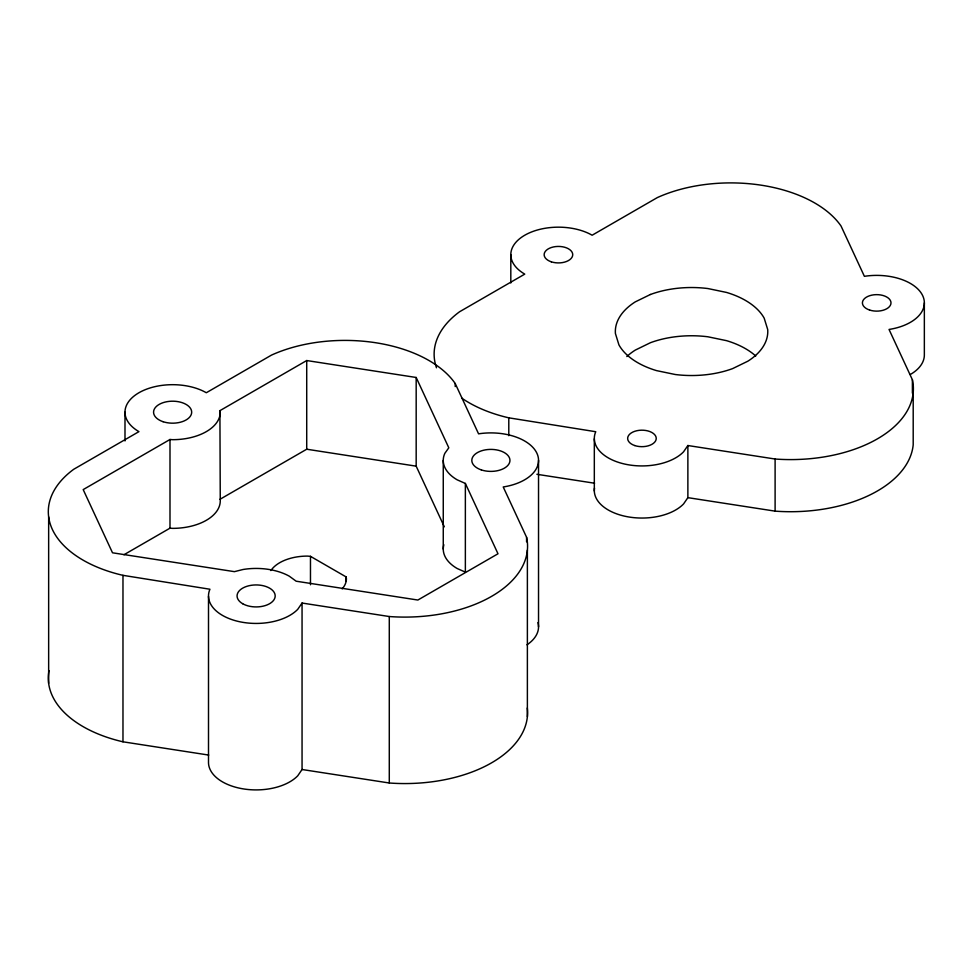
<?xml version="1.0" encoding="UTF-8"?>
<svg xmlns="http://www.w3.org/2000/svg" width="973" height="973" viewBox="0 0 973 973"><rect width="100%" height="100%" fill="white"/><g stroke="black" fill="none" stroke-linecap="round" stroke-linejoin="round"><path stroke-width="1.46" d="M526.575 537.266A122.744 70.859 0 0 1 389.285 616.529L302.056 603.041L297.75 609.317A47.641 27.499 0 0 1 238.592 621.504A47.641 27.499 0 0 1 209.937 589.237L122.975 575.335A118.742 68.56 0 0 1 73.753 469.266L138.944 431.635A47.641 27.499 0 0 1 138.944 392.739A47.641 27.499 0 0 1 206.312 392.739L271.503 355.096A118.742 68.56 0 0 1 455.218 383.52L478.57 433.836A47.641 27.499 0 0 1 536.914 453.272A47.641 27.499 0 0 1 503.223 486.962L526.575 537.266L526.575 541.815M302.056 603.041L302.056 769.509L297.75 775.785A47.641 27.499 0 0 1 244.515 789.079A47.641 27.499 0 0 1 208.502 762.832L208.502 596.364M436.488 367.782A118.742 68.56 0 0 1 459.572 311.761L524.763 274.118A47.641 27.499 0 0 1 524.763 235.223A47.641 27.499 0 0 1 592.131 235.223L657.322 197.592A118.742 68.56 0 0 1 841.037 226.016L864.389 276.32A47.641 27.499 0 0 1 922.732 295.768A47.641 27.499 0 0 1 889.042 329.446L912.394 379.762A122.744 70.859 0 0 1 775.104 459.025L687.875 445.525L683.569 451.8A47.641 27.499 0 0 1 624.411 463.999A47.641 27.499 0 0 1 595.756 431.72L508.794 417.831A118.742 68.56 0 0 1 461.676 398.079M687.875 445.525L687.875 497.653L683.569 503.929A47.641 27.499 0 0 1 627.938 516.833A47.641 27.499 0 0 1 594.503 488.093M219.91 410.667L220.263 412.187A47.641 27.499 0 0 1 172.622 439.687L169.995 439.492L83.192 489.601L112.515 552.798L234.408 571.65L243.092 569.485A47.641 27.499 0 0 1 289.285 576.186L296.169 581.209L417.867 600.037L497.994 553.771L465.362 483.447L457.213 479.847A47.641 27.499 0 0 1 444.88 453.272L448.808 447.799L416.176 377.475L306.714 360.545L219.91 410.667L220.263 500.864A47.641 27.499 0 0 1 172.622 528.363L169.995 528.169L123.96 554.744M219.91 499.344L306.714 449.222L416.176 466.164L444.333 526.831M342.155 588.896A39.066 22.549 0 0 0 346.424 578.655L346.011 576.855L310.472 556.337L307.359 556.094A39.066 22.549 0 0 0 270.895 570.567M536.889 474.289L594.552 483.216M687.875 497.653L775.104 511.141A122.744 70.859 0 0 0 913.197 444.783L913.197 392.666M49.015 670.64A118.742 68.56 0 0 0 122.975 741.803L208.733 755.072M302.056 769.509L389.285 782.997A122.744 70.859 0 0 0 527.293 708.028M924.35 302.883L924.35 354.999A47.641 27.499 0 0 1 910.4 374.447M912.394 379.762L912.394 393.165M775.104 459.025L775.104 511.141M594.321 438.847L594.321 490.976M538.531 460.399L538.531 626.867M527.378 550.171L527.378 716.639M510.813 254.671L510.813 282.973M508.794 417.831L508.794 435.697M465.362 483.447L465.362 572.124L457.213 568.524A47.641 27.499 0 0 1 443.846 544.771M455.218 383.52L455.218 386.549M443.262 460.399L443.262 549.076M416.176 377.475L416.176 466.164M389.285 616.529L389.285 782.997M346.011 576.855L346.011 581.343M310.472 556.337L310.472 584.761M306.714 360.545L306.714 449.222M169.995 439.492L169.995 528.169M124.994 412.187L124.994 440.939M122.975 575.335L122.975 741.803M48.65 516.882L48.65 683.35M537.947 622.562A47.641 27.499 0 0 1 526.989 644.807M626.819 356.544A76.222 44.004 0 0 1 635.247 350.11L650.45 342.703A76.222 44.004 0 0 1 707.87 336.78L726.588 340.672A76.222 44.004 0 0 1 755.741 356.021M650.45 294.478L635.247 301.885A76.222 44.004 0 0 0 615.423 333.557L618.925 344.868A76.222 44.004 0 0 0 656.532 370.616L675.25 374.508A76.222 44.004 0 0 0 732.669 368.585L747.884 361.178A76.222 44.004 0 0 0 767.697 329.506L764.194 318.195A76.222 44.004 0 0 0 726.588 292.447L707.87 288.543A76.222 44.004 0 0 0 650.45 294.478M481.367 469.923A19.059 10.995 0 0 0 509.949 460.399A19.059 10.995 0 0 0 481.367 450.864A19.059 10.995 0 0 0 481.367 469.923M163.099 421.71A19.059 10.995 0 0 0 191.681 412.187A19.059 10.995 0 0 0 163.099 402.664A19.059 10.995 0 0 0 163.099 421.71M242.654 603.71A19.059 10.995 0 0 0 274.532 598.784A19.059 10.995 0 0 0 251.204 585.308A19.059 10.995 0 0 0 242.654 603.71M869.57 310.034A14.291 8.246 0 0 0 891 302.883A14.291 8.246 0 0 0 869.57 295.743A14.291 8.246 0 0 0 869.57 310.034M551.302 261.822A14.291 8.246 0 0 0 572.732 254.671A14.291 8.246 0 0 0 551.302 247.531A14.291 8.246 0 0 0 551.302 261.822M634.81 445.573A14.291 8.246 0 0 0 656.24 438.422A14.291 8.246 0 0 0 634.81 431.282A14.291 8.246 0 0 0 634.81 445.573"/></g></svg>
